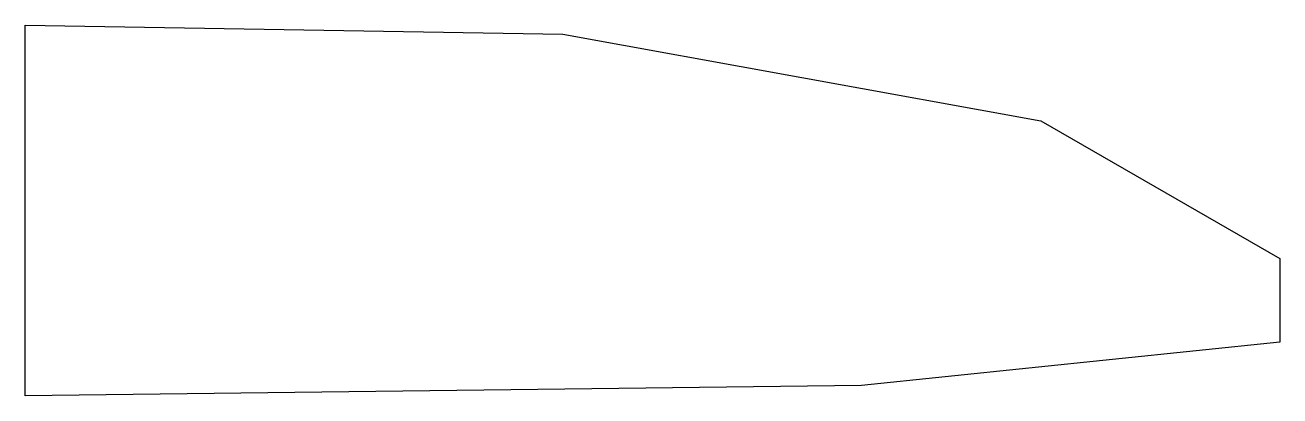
# Model space of a CAD drawing. Header units: millimetres. Extents: x 0 to 42, y 0 to 12.4.
import ezdxf

# ---------------------------------------------------------------- set-up
doc = ezdxf.new("R2010")
doc.units = ezdxf.units.MM

msp = doc.modelspace()

# ---------------------------------------------------------------- linework, layer by layer
for p, q in [((0, 0), (0, 12.4)), ((0, 12.4), (18, 12.1)), ((18, 12.1), (34, 9.2)), ((34, 9.2), (42, 4.6)), ((42, 4.6), (42, 1.8)), ((42, 1.8), (28, 0.35)), ((28, 0.35), (0, 0))]:
    msp.add_line(p, q)

doc.saveas('drawing.dxf')
